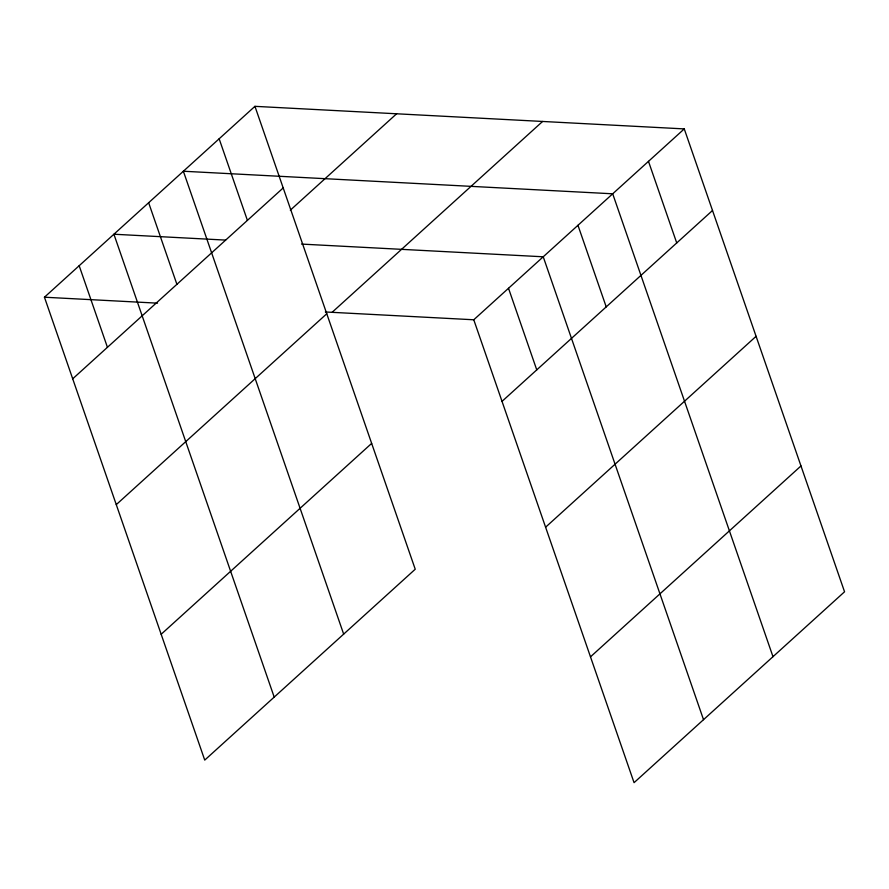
<?xml version="1.0" encoding="UTF-8"?>
<svg xmlns="http://www.w3.org/2000/svg" width="889" height="889" viewBox="0 0 889 889"><rect width="100%" height="100%" fill="white"/><g stroke="black" fill="none" stroke-linecap="round" stroke-linejoin="round"><path stroke-width="1.33" d="M254.943 106.336L415.23 569.227L204.737 760.095L44.45 297.215L254.943 106.336L684.263 128.905L844.55 591.785L634.057 782.664L473.77 319.773L684.263 128.905M72.709 378.803L283.191 187.935M290.314 210.182L396.616 113.781M116.27 504.63L326.763 313.761M332.097 312.328L542.59 121.46M161.165 634.268L371.658 443.4M502.029 401.372L712.511 210.493M545.602 527.199L756.083 336.32M590.496 656.838L800.978 465.958M225.617 240.097L113.914 234.229L274.201 697.109M301.538 244.086L543.235 256.788L703.521 719.668M44.45 297.215L157.52 303.16M325.341 311.972L473.77 319.773M648.481 161.353L676.729 242.941M772.986 656.682L612.699 193.802L183.367 171.233L343.665 634.124M577.961 225.295L606.22 306.883M508.508 288.28L536.756 369.88M219.15 138.784L247.409 220.383M148.641 202.725L176.9 284.324M79.177 265.722L107.436 347.31"/></g></svg>
